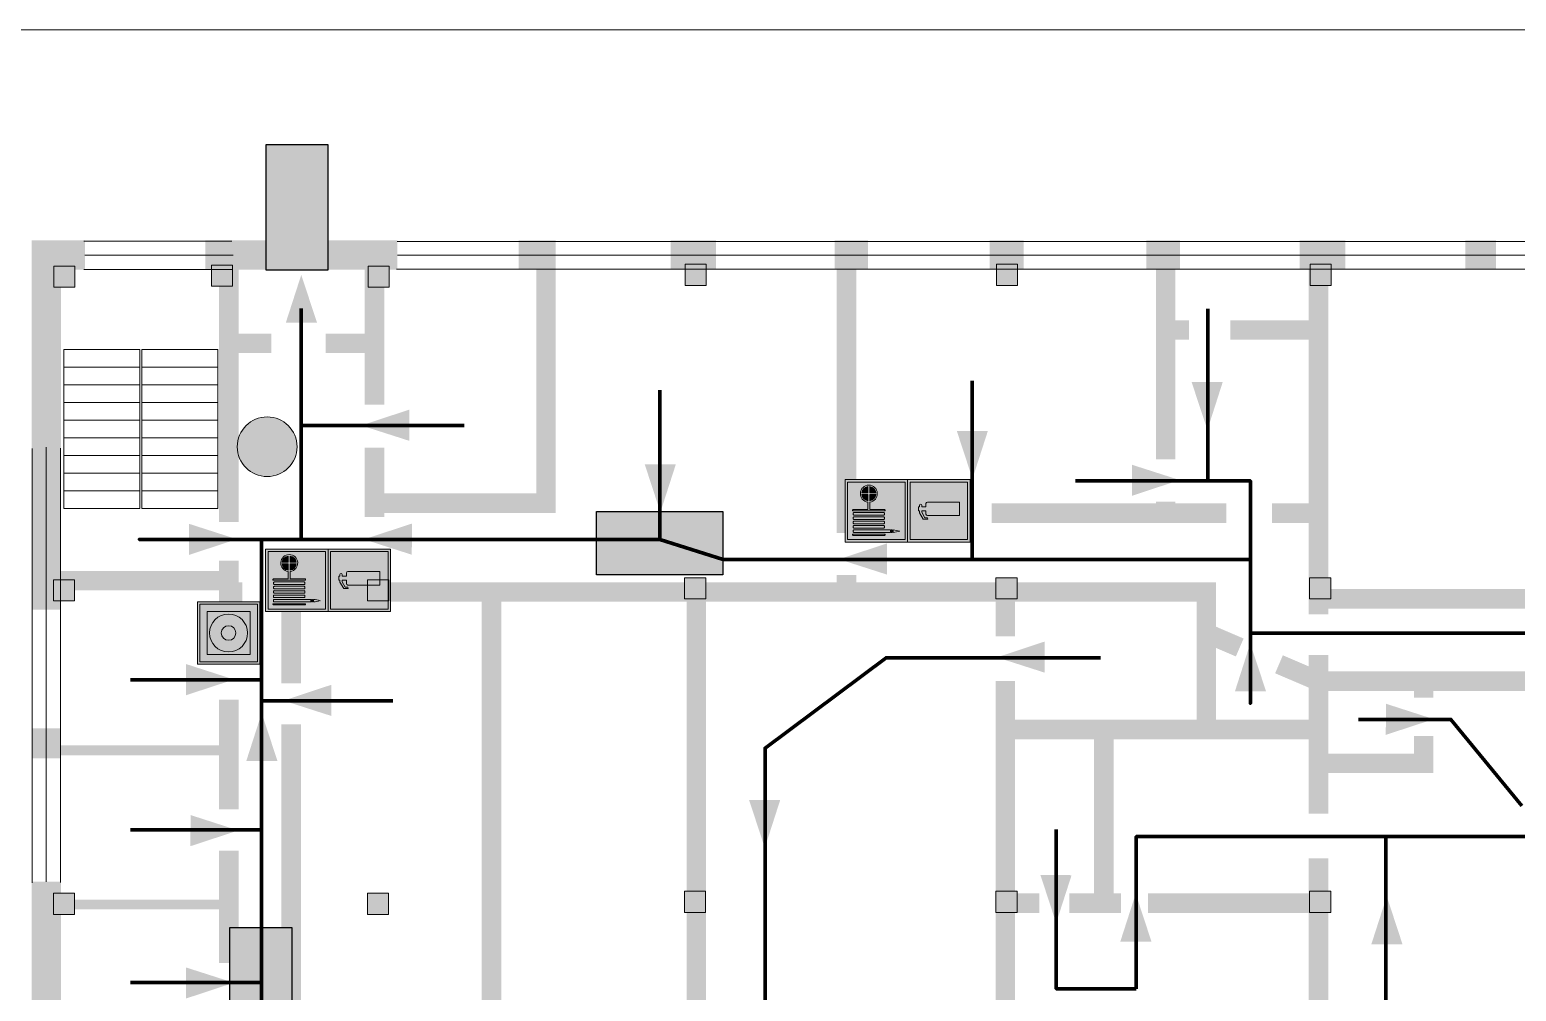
# Model space of a CAD drawing. Header units: millimetres. Extents: x 13810 to 67229, y 12374 to 21950.
# Drawn here: x 23763.9 to 23916.1, y 15632.1 to 15730.6 of the extents above; entities that cross this region are included whole.
import ezdxf

# ---------------------------------------------------------------- set-up
doc = ezdxf.new("R2010")
doc.units = ezdxf.units.MM
doc.layers.add('План_Штампы', color=7, linetype='Continuous')

# ---------------------------------------------------------------- blocks, each defined once
blk = doc.blocks.new('A$C32E8229D')
at = {"true_color": 0xffffff}
blk.add_hatch(color=7, dxfattribs=at).paths.add_polyline_path([(0, 0), (0, -8), (16, -8), (16, 0)])
h = blk.add_hatch(color=126)
h.paths.add_polyline_path([(0.2, -0.2), (15.8, -0.2), (15.8, -7.8), (0.2, -7.8)])
h.paths.add_polyline_path([(13.49, -2.05), (12.08, -2.05), (11.37, -2.63, 0.162397), (11.29, -2.84), (11.29, -3.63), (10.35, -3.63), (10.35, -4.05), (11.68, -4.05), (11.68, -3.48), (12.26, -4.28), (11.29, -5.1), (11.29, -6.78), (11.85, -6.78), (11.85, -5.44), (12.8, -4.64), (12.8, -5.94), (14.46, -5.94), (14.46, -5.39), (13.45, -5.39), (13.45, -3.97), (12.46, -2.59), (13.15, -2.59), (13.69, -3.34), (14.18, -3)], flags=16)
h.paths.add_polyline_path([(10.74, -1.82, 1), (11.8, -1.82, 1)], flags=16)
h.paths.add_polyline_path([(9.39, -3.59), (5.99, -3.59), (6.56, -3.03), (5.91, -3.03), (5.1, -3.83), (5.91, -4.64), (6.56, -4.64), (5.99, -4.09), (9.39, -4.09)], flags=16)
h.paths.add_polyline_path([(4.29, -1.08), (1.72, -1.08), (1.72, -6.6), (4.29, -6.6)], flags=16)
at = {"color": 126}
blk.add_lwpolyline([(16, -8), (0, -8), (0, 0), (16, 0)], close=True, dxfattribs=at)
blk = doc.blocks.new('A$C54414219')
at = {"true_color": 0xffffff}
h = blk.add_hatch(color=7, dxfattribs=at)
h.paths.add_polyline_path([(2.39, -9.45), (2.39, -18.3), (11.23, -18.3), (11.23, -9.45)], flags=0)
h.paths.add_polyline_path([(10.71, -13.87, -1), (2.92, -13.87, -1)], flags=0)
h.paths.add_polyline_path([(8.3, -13.87, -1), (5.33, -13.87, -1)], flags=0)
h.paths.add_polyline_path([(0.41, -7.47), (0.41, -20.27), (13.21, -20.27), (13.21, -7.47)])
h.paths.add_polyline_path([(0.92, -19.77), (12.71, -19.77), (12.71, -7.98), (0.92, -7.98)], flags=16)
h.paths.add_polyline_path([(11.23, -9.45), (11.23, -18.3), (2.39, -18.3), (2.39, -9.45)], flags=0)
at = {"lineweight": 5}
h = blk.add_hatch(color=242, dxfattribs=at)
h.paths.add_polyline_path([(12.71, -7.98), (0.92, -7.98), (0.92, -19.77), (12.71, -19.77)])
h.paths.add_polyline_path([(11.23, -18.3), (2.39, -18.3), (2.39, -9.45), (11.23, -9.45)], flags=16)
h.paths.add_polyline_path([(10.71, -13.87, -1), (2.92, -13.87, -1)], flags=0)
h.paths.add_polyline_path([(8.3, -13.87, -1), (5.33, -13.87, -1)], flags=0)
at = {"true_color": 0xffffff}
h = blk.add_hatch(color=7, dxfattribs=at)
h.paths.add_polyline_path([(2.39, -9.45), (2.39, -18.3), (11.23, -18.3), (11.23, -9.45)])
h.paths.add_polyline_path([(10.71, -13.87, -1), (2.92, -13.87, -1)], flags=16)
h.paths.add_polyline_path([(8.3, -13.87, -1), (5.33, -13.87, -1)], flags=0)
at = {"lineweight": 5}
h = blk.add_hatch(color=242, dxfattribs=at)
h.paths.add_polyline_path([(2.92, -13.87, 1), (10.71, -13.87, 1)])
h.paths.add_polyline_path([(8.3, -13.87, -1), (5.33, -13.87, -1)], flags=16)
at = {"color": 242, "lineweight": 5}
for p, q in [((0.41, -20.27), (0.41, -7.47)), ((0.41, -7.47), (13.21, -7.47)), ((0.41, -7.47), (13.21, -7.47)), ((13.21, -20.27), (13.21, -7.47)), ((0.41, -20.27), (13.21, -20.27))]:
    blk.add_line(p, q, dxfattribs=at)
for points in [[(0.92, -7.98), (12.71, -7.98), (12.71, -19.77), (0.92, -19.77)], [(2.39, -9.45), (11.23, -9.45), (11.23, -18.3), (2.39, -18.3)]]:
    blk.add_lwpolyline(points, close=True, dxfattribs=at)
for radius in [3.89, 1.49]:
    blk.add_circle((6.81, -13.87), radius, dxfattribs=at)
blk = doc.blocks.new('A$C7B8C2D5B')
at = {"lineweight": 0}
h = blk.add_hatch(color=5, dxfattribs=at)
h.dxf.hatch_style = 1
h.paths.add_polyline_path([(1.397, -3.024, 1), (-2.112, -3.024, 1)])
at = {"color": 5, "lineweight": 0}
blk.add_circle((-0.358, -3.024), 1.755, dxfattribs=at)
blk = doc.blocks.new('A$C7B4425F7')
at = {"true_color": 0xffffff}
blk.add_hatch(color=7, dxfattribs=at).paths.add_polyline_path([(0, 0), (-16, 0), (-16, -8), (0, -8)])
h = blk.add_hatch(color=126)
h.paths.add_polyline_path([(-0.2, -0.2), (-15.8, -0.2), (-15.8, -7.8), (-0.2, -7.8)])
h.paths.add_polyline_path([(-11.76, -2.03), (-11.76, -3.66), (-11.17, -3.66, -0.568275), (-11.17, -6.18), (-12.58, -6.18), (-12.58, -2.03)], flags=16)
h.paths.add_polyline_path([(-13.33, -4.12, -0.495768), (-13.59, -6.18), (-15.03, -6.18), (-15.03, -2.03), (-13.59, -2.03, -0.487973)], flags=16)
h.paths.add_polyline_path([(-10.25, -2.03), (-9.48, -2.03), (-9.48, -6.18), (-10.25, -6.18)], flags=16)
h.paths.add_polyline_path([(-13.84, -3.69), (-14.24, -3.69), (-14.24, -3.03), (-13.9, -3.03, -0.692621)], flags=0)
h.paths.add_polyline_path([(-9.15, -2.03), (-8.4, -2.03), (-8.04, -3.07), (-7.68, -2.03), (-6.93, -2.03), (-7.64, -4.1), (-6.93, -6.18), (-7.68, -6.18), (-8.04, -5.14), (-8.4, -6.18), (-9.15, -6.18), (-8.44, -4.1)], flags=16)
h.paths.add_polyline_path([(-11.76, -4.46), (-11.42, -4.46, -0.692621), (-11.36, -5.12), (-11.76, -5.12)], flags=0)
h.paths.add_polyline_path([(-13.9, -5.2), (-14.24, -5.2), (-14.24, -4.55), (-13.84, -4.55, -0.708038)], flags=0)
edge = h.paths.add_edge_path(flags=16)
edge.add_ellipse((-5.51, -4.08), major_axis=(0, 2.05), ratio=0.586184, start_angle=0, end_angle=360)
edge = h.paths.add_edge_path(flags=0)
edge.add_ellipse((-5.51, -4.08), major_axis=(0, 1.14), ratio=0.454828, start_angle=0, end_angle=360)
h.paths.add_polyline_path([(-4.13, -4.96, 0.377264), (-3.48, -4.52, 0.0555), (-3.16, -2.03), (-1.66, -2.03), (-1.66, -4.96), (-0.96, -4.96), (-0.96, -7.01), (-1.75, -7.01), (-1.75, -6.18), (-3.3, -6.18), (-3.3, -7.02), (-4.13, -7.02)], flags=16)
h.paths.add_polyline_path([(-2.73, -2.91), (-2.28, -2.91), (-2.28, -4.96), (-3.05, -4.96, 0.079136)], flags=0)
at = {"color": 126}
blk.add_lwpolyline([(-16, -8), (0, -8), (0, 0), (-16, 0)], close=True, dxfattribs=at)
blk = doc.blocks.new('A$C3AD82952')
at = {"true_color": 0xf5f5ff}
h = blk.add_hatch(color=7, dxfattribs=at)
h.dxf.hatch_style = 1
h.paths.add_polyline_path([(8.21, 8.73, 0.414214), (7.89, 9.05), (7.22, 9.05), (7.22, 9.92), (7.59, 9.92, 1), (7.57, 10.36), (7.22, 10.36), (7.22, 10.6), (6.43, 10.6), (6.43, 10.36), (6.01, 10.36), (4.74, 9.59), (4.74, 8.69), (4.98, 8.73), (4.98, 9.26), (6.12, 9.91), (6.43, 9.91), (6.43, 9.05), (5.76, 9.05, 0.414214), (5.44, 8.73), (5.44, 2.2), (8.21, 2.2)], flags=0)
h.paths.add_polyline_path([(12.8, 12.8), (0, 12.8), (0, 0), (12.8, 0)])
h.paths.add_polyline_path([(0.51, 12.29), (12.29, 12.29), (12.29, 0.51), (0.51, 0.51)], flags=16)
h.paths.add_polyline_path([(4.74, 9.59), (6.01, 10.36), (6.43, 10.36), (6.43, 10.6), (7.22, 10.6), (7.22, 10.36), (7.59, 10.36, -0.94586), (7.59, 9.92), (7.22, 9.92), (7.22, 9.05), (7.89, 9.05, -0.414214), (8.21, 8.73), (8.21, 2.2), (5.44, 2.2), (5.44, 8.73, -0.414214), (5.76, 9.05), (6.43, 9.05), (6.43, 9.91), (6.12, 9.91), (4.98, 9.26), (4.98, 8.73), (4.74, 8.69)], flags=0)
h = blk.add_hatch(color=242)
h.dxf.hatch_style = 1
h.paths.add_polyline_path([(12.29, 12.29), (0.51, 12.29), (0.51, 0.51), (12.29, 0.51)])
h.paths.add_polyline_path([(4.74, 8.69), (4.74, 9.59), (6.01, 10.36), (6.43, 10.36), (6.43, 10.6), (7.22, 10.6), (7.22, 10.36), (7.59, 10.36, -0.94586), (7.59, 9.92), (7.22, 9.92), (7.22, 9.05), (7.89, 9.05, -0.414214), (8.21, 8.73), (8.21, 2.2), (5.44, 2.2), (5.44, 8.73, -0.414214), (5.76, 9.05), (6.43, 9.05), (6.43, 9.91), (6.12, 9.91), (4.98, 9.26), (4.98, 8.73)], flags=16)
h = blk.add_hatch(color=7, dxfattribs=at)
h.dxf.hatch_style = 1
h.paths.add_polyline_path([(8.21, 8.73, 0.414214), (7.89, 9.05), (7.22, 9.05), (7.22, 9.92), (7.59, 9.92, 1), (7.57, 10.36), (7.22, 10.36), (7.22, 10.6), (6.43, 10.6), (6.43, 10.36), (6.01, 10.36), (4.74, 9.59), (4.74, 8.69), (4.98, 8.73), (4.98, 9.26), (6.12, 9.91), (6.43, 9.91), (6.43, 9.05), (5.76, 9.05, 0.414214), (5.44, 8.73), (5.44, 2.2), (8.21, 2.2)])
at = {"color": 242, "lineweight": 5}
for p, q in [((0, 0), (0, 12.8)), ((0, 12.8), (12.8, 12.8)), ((12.8, 0), (12.8, 12.8)), ((6.01, 10.36), (4.74, 9.59)), ((4.74, 9.59), (4.74, 8.69)), ((4.98, 9.26), (6.12, 9.91)), ((4.98, 8.73), (4.98, 9.26)), ((6.01, 10.36), (6.43, 10.36)), ((6.12, 9.91), (6.43, 9.91)), ((7.22, 10.6), (6.43, 10.6)), ((6.43, 10.6), (6.43, 10.36)), ((6.43, 9.91), (6.43, 9.05)), ((7.22, 10.36), (7.22, 10.6)), ((7.59, 10.36), (7.22, 10.36)), ((7.22, 9.05), (7.22, 9.92)), ((7.59, 9.92), (7.22, 9.92)), ((4.74, 8.69), (4.98, 8.73)), ((5.44, 2.2), (5.44, 8.73)), ((5.76, 9.05), (6.43, 9.05)), ((7.89, 9.05), (7.22, 9.05)), ((8.21, 2.2), (8.21, 8.73)), ((0, 0), (12.8, 0)), ((5.44, 2.2), (8.21, 2.2))]:
    blk.add_line(p, q, dxfattribs=at)
blk.add_lwpolyline([(0.51, 12.29), (12.29, 12.29), (12.29, 0.51), (0.51, 0.51)], close=True, dxfattribs=at)
for centre, radius, start, end in [((7.58, 10.14), 0.223, 273.1875, 86.8125), ((5.76, 8.73), 0.32, 90, 180), ((7.89, 8.73), 0.32, 0, 90)]:
    blk.add_arc(centre, radius, start, end, dxfattribs=at)
blk = doc.blocks.new('A$C37112FD5')
at = {"true_color": 0xf5f5ff}
h = blk.add_hatch(color=7, dxfattribs=at)
h.dxf.hatch_style = 1
h.paths.add_polyline_path([(12.8, -7.4), (0, -7.4), (0, -20.2), (12.8, -20.2)])
h.paths.add_polyline_path([(12.29, -7.91), (12.29, -19.69), (0.51, -19.69), (0.51, -7.91)], flags=16)
h.paths.add_polyline_path([(4.98, -9.04, -0.42597), (5.17, -9.22), (5.17, -12.25), (5.17, -15.29, -0.432244), (4.98, -15.47), (4.83, -15.47, -0.42597), (4.64, -15.29), (4.64, -12.25), (4.64, -9.22, -0.432244), (4.83, -9.04)], flags=0)
h.paths.add_polyline_path([(4.28, -9.22), (4.28, -12.25), (4.28, -15.29, -0.432244), (4.09, -15.47), (3.94, -15.47, -0.42597), (3.75, -15.29), (3.75, -12.25), (3.75, -9.22, -0.432244), (3.94, -9.04), (4.09, -9.04, -0.42597)], flags=0)
h.paths.add_polyline_path([(5.72, -9.04), (5.87, -9.04, -0.42597), (6.06, -9.22), (6.06, -12.25), (6.06, -15.29, -0.432244), (5.87, -15.47), (5.72, -15.47, -0.42597), (5.53, -15.29), (5.53, -12.25), (5.53, -9.22, -0.432244)], flags=0)
h.paths.add_polyline_path([(6.42, -8.9), (6.5, -8.9, -0.42597), (6.69, -9.08), (6.69, -12.03), (8.21, -12.03, -15.824349), (8.21, -12.47), (6.69, -12.47), (6.69, -15.42, -0.432244), (6.5, -15.6), (6.42, -15.6)], flags=0)
h.paths.add_polyline_path([(3.39, -9.22), (3.39, -12.25), (3.39, -15.29, -0.432244), (3.2, -15.47), (3.05, -15.47, -0.42597), (2.85, -15.29), (2.85, -12.25), (2.85, -9.22, -0.432244), (3.05, -9.04), (3.2, -9.04, -0.42597)], flags=0)
h.paths.add_polyline_path([(2.5, -9.22), (2.5, -16.71), (1.96, -16.71), (1.96, -9.22, -0.432244), (2.15, -9.04), (2.31, -9.04, -0.42597)], flags=0)
h.paths.add_polyline_path([(1.61, -8.9), (1.61, -15.6), (1.57, -15.6, -0.42597), (1.37, -15.42), (1.37, -12.03), (1.37, -9.09, -0.432244), (1.57, -8.9)], flags=0)
h.paths.add_polyline_path([(9.76, -10.81), (9.76, -12.03), (8.49, -12.03, -0.336371)], flags=0)
h.paths.add_polyline_path([(8.49, -12.47), (9.76, -12.47), (9.76, -13.7, -0.336371)], flags=0)
h.paths.add_polyline_path([(10.11, -10.81, -0.336371), (11.38, -12.03), (10.11, -12.03)], flags=0)
h.paths.add_polyline_path([(10.11, -12.47), (11.38, -12.47, -0.336371), (10.11, -13.7)], flags=0)
h.paths.add_polyline_path([(2.5, -16.84), (2.5, -17.05), (1.97, -17.05), (1.97, -16.84)], flags=0)
h.paths.add_polyline_path([(2.5, -17.24, -0.033778), (2.24, -18.6, -0.033778), (1.97, -17.24)], flags=0)
h = blk.add_hatch(color=242)
h.dxf.hatch_style = 1
h.paths.add_polyline_path([(12.29, -7.91), (0.51, -7.91), (0.51, -19.69), (12.29, -19.69)])
h.paths.add_polyline_path([(6.42, -15.6), (6.42, -8.9), (6.5, -8.9, -0.42597), (6.69, -9.08), (6.69, -12.03), (8.21, -12.03, -15.824349), (8.21, -12.47), (6.69, -12.47), (6.69, -15.42, -0.432244), (6.5, -15.6)], flags=16)
h.paths.add_polyline_path([(5.87, -15.47), (5.72, -15.47, -0.42597), (5.53, -15.29), (5.53, -12.25), (5.53, -9.22, -0.432244), (5.72, -9.04), (5.87, -9.04, -0.42597), (6.06, -9.22), (6.06, -12.25), (6.06, -15.29, -0.432244)], flags=16)
h.paths.add_polyline_path([(4.98, -15.47), (4.83, -15.47, -0.42597), (4.64, -15.29), (4.64, -12.25), (4.64, -9.22, -0.432244), (4.83, -9.04), (4.98, -9.04, -0.42597), (5.17, -9.22), (5.17, -12.25), (5.17, -15.29, -0.432244)], flags=16)
h.paths.add_polyline_path([(4.09, -15.47), (3.94, -15.47, -0.42597), (3.75, -15.29), (3.75, -12.25), (3.75, -9.22, -0.432244), (3.94, -9.04), (4.09, -9.04, -0.42597), (4.28, -9.22), (4.28, -12.25), (4.28, -15.29, -0.432244)], flags=16)
h.paths.add_polyline_path([(3.2, -15.47), (3.05, -15.47, -0.42597), (2.85, -15.29), (2.85, -12.25), (2.85, -9.22, -0.432244), (3.05, -9.04), (3.2, -9.04, -0.42597), (3.39, -9.22), (3.39, -12.25), (3.39, -15.29, -0.432244)], flags=16)
h.paths.add_polyline_path([(2.5, -17.05), (1.97, -17.05), (1.97, -16.84), (2.5, -16.84)], flags=16)
h.paths.add_polyline_path([(2.5, -17.24, -0.033778), (2.24, -18.6, -0.033778), (1.97, -17.24)], flags=16)
h.paths.add_polyline_path([(2.5, -16.71), (1.96, -16.71), (1.96, -9.22, -0.432244), (2.15, -9.04), (2.31, -9.04, -0.42597), (2.5, -9.22)], flags=16)
h.paths.add_polyline_path([(1.61, -15.6), (1.57, -15.6, -0.42597), (1.37, -15.42), (1.37, -12.03), (1.37, -9.09, -0.432244), (1.57, -8.9), (1.61, -8.9)], flags=16)
h.paths.add_polyline_path([(8.49, -12.47), (9.76, -12.47), (9.76, -13.7, -0.336371)], flags=0)
h.paths.add_polyline_path([(10.11, -13.7), (10.11, -12.47), (11.38, -12.47, -0.336371)], flags=0)
h.paths.add_polyline_path([(8.49, -12.03, -0.336371), (9.76, -10.81), (9.76, -12.03)], flags=0)
h.paths.add_polyline_path([(10.11, -12.03), (10.11, -10.81, -0.336371), (11.38, -12.03)], flags=0)
h = blk.add_hatch(color=7, dxfattribs=at)
h.dxf.hatch_style = 1
h.paths.add_polyline_path([(1.61, -8.9), (1.57, -8.9, 0.432244), (1.37, -9.09), (1.37, -12.03), (1.37, -15.42, 0.42597), (1.57, -15.6), (1.61, -15.6)])
h.paths.add_polyline_path([(2.5, -9.22, 0.42597), (2.31, -9.04), (2.15, -9.04, 0.432244), (1.96, -9.22), (1.96, -16.71), (2.5, -16.71)])
h.paths.add_polyline_path([(2.5, -16.84), (1.97, -16.84), (1.97, -17.05), (2.5, -17.05)])
h.paths.add_polyline_path([(2.5, -17.24), (1.97, -17.24, 0.033778), (2.24, -18.6, 0.033778)])
h.paths.add_polyline_path([(3.39, -12.25), (3.39, -9.22, 0.42597), (3.2, -9.04), (3.05, -9.04, 0.432244), (2.85, -9.22), (2.85, -12.25), (2.85, -15.29, 0.42597), (3.05, -15.47), (3.2, -15.47, 0.432244), (3.39, -15.29)])
h.paths.add_polyline_path([(4.28, -12.25), (4.28, -9.22, 0.42597), (4.09, -9.04), (3.94, -9.04, 0.432244), (3.75, -9.22), (3.75, -12.25), (3.75, -15.29, 0.42597), (3.94, -15.47), (4.09, -15.47, 0.432244), (4.28, -15.29)])
h.paths.add_polyline_path([(5.17, -12.25), (5.17, -9.22, 0.42597), (4.98, -9.04), (4.83, -9.04, 0.432244), (4.64, -9.22), (4.64, -12.25), (4.64, -15.29, 0.42597), (4.83, -15.47), (4.98, -15.47, 0.432244), (5.17, -15.29)])
h.paths.add_polyline_path([(6.06, -12.25), (6.06, -9.22, 0.42597), (5.87, -9.04), (5.72, -9.04, 0.432244), (5.53, -9.22), (5.53, -12.25), (5.53, -15.29, 0.42597), (5.72, -15.47), (5.87, -15.47, 0.432244), (6.06, -15.29)])
h.paths.add_polyline_path([(6.69, -12.47), (8.21, -12.47, 15.824349), (8.21, -12.03), (6.69, -12.03), (6.69, -9.08, 0.42597), (6.5, -8.9), (6.42, -8.9), (6.42, -15.6), (6.5, -15.6, 0.432244), (6.69, -15.42)])
h.paths.add_polyline_path([(8.49, -12.47), (9.76, -12.47), (9.76, -13.7, -0.336371)], flags=16)
h.paths.add_polyline_path([(8.49, -12.03, -0.336371), (9.76, -10.81), (9.76, -12.03)], flags=16)
h.paths.add_polyline_path([(10.11, -12.47), (11.38, -12.47, -0.336371), (10.11, -13.7)], flags=16)
h.paths.add_polyline_path([(10.11, -12.03), (10.11, -10.81, -0.336371), (11.38, -12.03)], flags=16)
h = blk.add_hatch(color=242)
h.dxf.hatch_style = 1
h.paths.add_polyline_path([(9.76, -10.81, 0.336371), (8.49, -12.03), (9.76, -12.03)])
h.paths.add_polyline_path([(10.11, -10.81), (10.11, -12.03), (11.38, -12.03, 0.336371)])
h.paths.add_polyline_path([(11.38, -12.47), (10.11, -12.47), (10.11, -13.7, 0.336371)])
h.paths.add_polyline_path([(9.76, -12.47), (8.49, -12.47, 0.336371), (9.76, -13.7)])
at = {"color": 242, "lineweight": 5}
for p, q in [((0, -20.2), (0, -7.4)), ((0, -7.4), (12.8, -7.4)), ((1.37, -12.03), (1.37, -9.08)), ((1.57, -8.9), (1.61, -8.9)), ((1.61, -8.9), (1.61, -15.6)), ((2.15, -9.04), (2.31, -9.04)), ((3.05, -9.04), (3.2, -9.04)), ((3.94, -9.04), (4.09, -9.04)), ((4.83, -9.04), (4.98, -9.04)), ((5.72, -9.04), (5.87, -9.04)), ((6.42, -8.9), (6.42, -15.6)), ((6.5, -8.9), (6.42, -8.9)), ((6.69, -12.03), (6.69, -9.08)), ((12.8, -20.2), (12.8, -7.4)), ((1.37, -12.03), (1.37, -15.42)), ((1.96, -16.71), (1.96, -9.22)), ((2.5, -16.71), (2.5, -9.22)), ((2.85, -12.25), (2.85, -9.22)), ((3.39, -12.25), (3.39, -9.22)), ((3.75, -12.25), (3.75, -9.22)), ((4.28, -12.25), (4.28, -9.22)), ((4.64, -12.25), (4.64, -9.22)), ((5.17, -12.25), (5.17, -9.22)), ((5.53, -12.25), (5.53, -9.22)), ((6.06, -12.25), (6.06, -9.22)), ((8.21, -12.03), (6.69, -12.03)), ((9.76, -12.03), (8.49, -12.03)), ((9.76, -10.81), (9.76, -12.03)), ((10.11, -10.81), (10.11, -12.03)), ((11.38, -12.03), (10.11, -12.03)), ((2.85, -12.25), (2.85, -15.29)), ((3.39, -12.25), (3.39, -15.29)), ((3.75, -12.25), (3.75, -15.29)), ((4.28, -12.25), (4.28, -15.29)), ((4.64, -12.25), (4.64, -15.29)), ((5.17, -12.25), (5.17, -15.29)), ((5.53, -12.25), (5.53, -15.29)), ((6.06, -12.25), (6.06, -15.29)), ((8.21, -12.47), (6.69, -12.47)), ((6.69, -12.47), (6.69, -15.42)), ((9.76, -12.47), (8.49, -12.47)), ((9.76, -12.47), (9.76, -13.7)), ((11.38, -12.47), (10.11, -12.47)), ((10.11, -12.47), (10.11, -13.7)), ((1.57, -15.6), (1.61, -15.6)), ((1.96, -16.71), (2.5, -16.71)), ((1.97, -16.84), (2.5, -16.84)), ((1.97, -17.05), (1.97, -16.84)), ((2.5, -17.05), (1.97, -17.05)), ((1.97, -17.24), (2.5, -17.24)), ((2.5, -16.84), (2.5, -17.05)), ((3.05, -15.47), (3.2, -15.47)), ((3.94, -15.47), (4.09, -15.47)), ((4.83, -15.47), (4.98, -15.47)), ((5.72, -15.47), (5.87, -15.47)), ((6.42, -15.6), (6.5, -15.6)), ((0, -20.2), (12.8, -20.2))]:
    blk.add_line(p, q, dxfattribs=at)
blk.add_lwpolyline([(0.51, -7.91), (12.29, -7.91), (12.29, -19.69), (0.51, -19.69)], close=True, dxfattribs=at)
for centre, radius, start, end in [((1.56, -9.09), 0.182, 87.1027, 180.6071), ((2.15, -9.22), 0.182, 87.1027, 180.6071), ((2.32, -9.22), 0.182, 359.3929, 92.8973), ((3.04, -9.22), 0.182, 87.1027, 180.6071), ((3.21, -9.22), 0.182, 359.3929, 92.8973), ((3.93, -9.22), 0.182, 87.1027, 180.6071), ((4.1, -9.22), 0.182, 359.3929, 92.8973), ((4.82, -9.22), 0.182, 87.1027, 180.6071), ((4.99, -9.22), 0.182, 359.3929, 92.8973), ((5.71, -9.22), 0.182, 87.1027, 180.6071), ((5.88, -9.22), 0.182, 359.3929, 92.8973), ((6.51, -9.09), 0.182, 359.3929, 92.8973), ((9.93, -12.25), 1.74, 187.2319, 172.7681), ((9.93, -12.25), 1.46, 96.9927, 171.3585), ((9.93, -12.25), 1.46, 8.6415, 83.0073), ((9.93, -12.25), 1.46, 188.6415, 263.0073), ((9.93, -12.25), 1.46, 276.9927, 351.3585), ((1.56, -15.42), 0.182, 179.3929, 272.8973), ((12.17, -15.98), 10.27, 187.041, 194.7793), ((-7.7, -15.98), 10.27, 345.2207, 352.959), ((3.04, -15.29), 0.182, 179.3929, 272.8973), ((3.21, -15.29), 0.182, 267.1027, 0.6071), ((3.93, -15.29), 0.182, 179.3929, 272.8973), ((4.1, -15.29), 0.182, 267.1027, 0.6071), ((4.82, -15.29), 0.182, 179.3929, 272.8973), ((4.99, -15.29), 0.182, 267.1027, 0.6071), ((5.71, -15.29), 0.182, 179.3929, 272.8973), ((5.88, -15.29), 0.182, 267.1027, 0.6071), ((6.51, -15.42), 0.182, 267.1027, 0.6071)]:
    blk.add_arc(centre, radius, start, end, dxfattribs=at)

msp = doc.modelspace()

# ---------------------------------------------------------------- hatches: boundary and pattern name
at = {"lineweight": 0}
h = msp.add_hatch(color=256, dxfattribs=at)
h.dxf.hatch_style = 1
h.paths.add_polyline_path([(23768.5, 15706.4), (23766.34, 15706.4), (23766.34, 15704.25), (23768.5, 15704.25)])
h = msp.add_hatch(color=256, dxfattribs=at)
h.dxf.hatch_style = 1
h.paths.add_polyline_path([(23784.64, 15706.52), (23782.48, 15706.52), (23782.48, 15704.36), (23784.64, 15704.36)])
h = msp.add_hatch(color=256, dxfattribs=at)
h.dxf.hatch_style = 1
h.paths.add_polyline_path([(23800.67, 15706.4), (23798.52, 15706.4), (23798.52, 15704.25), (23800.67, 15704.25)])
h = msp.add_hatch(color=256, dxfattribs=at)
h.dxf.hatch_style = 1
h.paths.add_polyline_path([(23833.14, 15706.61), (23830.98, 15706.61), (23830.98, 15704.45), (23833.14, 15704.45)])
h = msp.add_hatch(color=256, dxfattribs=at)
h.dxf.hatch_style = 1
h.paths.add_polyline_path([(23865.03, 15706.61), (23862.87, 15706.61), (23862.87, 15704.45), (23865.03, 15704.45)])
h = msp.add_hatch(color=256, dxfattribs=at)
h.dxf.hatch_style = 1
h.paths.add_polyline_path([(23897.16, 15706.61), (23895, 15706.61), (23895, 15704.45), (23897.16, 15704.45)])
h = msp.add_hatch(color=256, dxfattribs=at)
h.dxf.hatch_style = 1
h.paths.add_polyline_path([(23768.46, 15674.29), (23766.3, 15674.29), (23766.3, 15672.14), (23768.46, 15672.14)])
h = msp.add_hatch(color=256, dxfattribs=at)
h.dxf.hatch_style = 1
h.paths.add_polyline_path([(23800.63, 15674.29), (23798.47, 15674.29), (23798.47, 15672.14), (23800.63, 15672.14)])
h = msp.add_hatch(color=256, dxfattribs=at)
h.dxf.hatch_style = 1
h.paths.add_polyline_path([(23833.1, 15674.5), (23830.94, 15674.5), (23830.94, 15672.34), (23833.1, 15672.34)])
h = msp.add_hatch(color=256, dxfattribs=at)
h.dxf.hatch_style = 1
h.paths.add_polyline_path([(23864.98, 15674.5), (23862.82, 15674.5), (23862.82, 15672.34), (23864.98, 15672.34)])
h = msp.add_hatch(color=256, dxfattribs=at)
h.dxf.hatch_style = 1
h.paths.add_polyline_path([(23897.11, 15674.5), (23894.95, 15674.5), (23894.95, 15672.34), (23897.11, 15672.34)])
h = msp.add_hatch(color=256, dxfattribs=at)
h.dxf.hatch_style = 1
h.paths.add_polyline_path([(23768.45, 15642.18), (23766.29, 15642.18), (23766.29, 15640.02), (23768.45, 15640.02)])
h = msp.add_hatch(color=256, dxfattribs=at)
h.dxf.hatch_style = 1
h.paths.add_polyline_path([(23800.62, 15642.18), (23798.47, 15642.18), (23798.47, 15640.02), (23800.62, 15640.02)])
h = msp.add_hatch(color=256, dxfattribs=at)
h.dxf.hatch_style = 1
h.paths.add_polyline_path([(23833.09, 15642.39), (23830.93, 15642.39), (23830.93, 15640.23), (23833.09, 15640.23)])
h = msp.add_hatch(color=256, dxfattribs=at)
h.dxf.hatch_style = 1
h.paths.add_polyline_path([(23864.98, 15642.39), (23862.82, 15642.39), (23862.82, 15640.23), (23864.98, 15640.23)])
h = msp.add_hatch(color=256, dxfattribs=at)
h.dxf.hatch_style = 1
h.paths.add_polyline_path([(23897.11, 15642.39), (23894.95, 15642.39), (23894.95, 15640.23), (23897.11, 15640.23)])

# ---------------------------------------------------------------- linework, layer by layer
at = {"color": 126, "lineweight": 0, "true_color": 0x008754}
msp.add_lwpolyline([(23537.02, 15730.63), (24137.02, 15730.63), (24137.02, 15335.63), (23537.02, 15335.63)], close=True, dxfattribs=at)
at = {"lineweight": 0}
for points, const_width in [([(23765.56, 15671.24), (23765.56, 15707.55), (23769.52, 15707.55)], 3), ([(23781.84, 15707.55), (23788.28, 15707.55)], 3), ([(23784.27, 15680.2), (23784.27, 15707.5), (23784.27, 15698.52), (23788.6, 15698.52)], 2), ([(23793.93, 15707.55), (23801.53, 15707.55)], 3), ([(23794.17, 15698.52), (23799.17, 15698.52), (23799.17, 15707.7), (23799.17, 15692.24)], 2), ([(23799.17, 15682.15), (23816.74, 15682.15), (23816.74, 15707.33)], 2), ([(23813.93, 15707.55), (23817.72, 15707.55)], 3), ([(23829.5, 15707.55), (23834.15, 15707.55)], 3), ([(23846.32, 15707.55), (23849.71, 15707.55)], 3), ([(23862.17, 15707.55), (23865.67, 15707.55)], 3), ([(23878.23, 15707.55), (23881.68, 15707.55)], 3), ([(23893.92, 15707.55), (23898.59, 15707.55)], 3), ([(23895.85, 15670.74), (23895.85, 15707.73)], 2), ([(23910.91, 15707.55), (23914.04, 15707.55)], 3), ([(23847.51, 15706.75), (23847.51, 15679.1)], 2), ([(23880.2, 15686.64), (23880.2, 15707.04), (23880.2, 15699.88), (23882.61, 15699.88)], 2), ([(23895.85, 15699.88), (23886.83, 15699.88)], 2), ([(23799.17, 15687.82), (23799.17, 15680.71)], 2), ([(23880.2, 15681.12), (23880.2, 15682.29)], 2), ([(23847.51, 15681.12), (23858.25, 15681.12)], 2), ([(23862.39, 15681.12), (23886.43, 15681.12)], 2), ([(23895.85, 15681.12), (23891.11, 15681.12)], 2), ([(23784.27, 15673.04), (23784.27, 15676.25)], 2), ([(23799.17, 15676.37), (23799.17, 15673.04)], 2), ([(23784.27, 15674.21), (23765.56, 15674.21)], 2), ([(23847.51, 15673.04), (23847.51, 15674.8)], 2), ([(23784.27, 15666.14), (23784.27, 15673.04), (23785.64, 15673.04)], 2), ([(23789.39, 15673.04), (23871.56, 15673.04)], 2), ([(23790.65, 15673.04), (23790.65, 15663.68)], 2), ([(23797.24, 15577.35), (23811.17, 15577.35), (23811.17, 15673.04)], 2), ([(23832.14, 15672.75), (23832.14, 15608.81), (23819.68, 15608.81)], 2), ([(23863.78, 15668.49), (23863.78, 15672.85)], 2), ([(23870.22, 15673.04), (23884.37, 15673.04), (23884.37, 15658.97), (23895.85, 15658.97), (23895.85, 15666.6)], 2), ([(23895.85, 15672.34), (23920.53, 15672.34)], 2), ([(23884.37, 15668.83), (23887.79, 15667.36)], 2), ([(23891.81, 15665.64), (23895.85, 15663.91)], 2), ([(23884.37, 15658.97), (23863.78, 15658.97), (23863.78, 15663.93)], 2), ([(23895.85, 15663.91), (23960.1, 15663.91)], 2), ([(23906.63, 15663.91), (23906.63, 15662.23)], 2), ([(23784.27, 15650.8), (23784.27, 15662.02)], 2), ([(23765.56, 15655.99), (23765.56, 15659.07)], 3), ([(23790.65, 15659.49), (23790.65, 15614.72)], 2), ([(23863.78, 15658.97), (23863.78, 15583.36)], 2), ([(23873.87, 15641.18), (23873.87, 15658.97)], 2), ([(23895.85, 15658.97), (23895.85, 15650.33)], 2), ([(23906.63, 15658.31), (23906.63, 15655.49), (23895.85, 15655.49)], 2), ([(23765.56, 15656.83), (23784.27, 15656.83)], 1), ([(23784.27, 15635.06), (23784.27, 15646.55)], 2), ([(23895.85, 15645.75), (23895.85, 15599.47)], 2), ([(23765.56, 15618.93), (23765.56, 15643.36)], 3), ([(23784.27, 15641.04), (23765.56, 15641.04)], 1), ([(23863.78, 15641.18), (23867.27, 15641.18)], 2), ([(23870.34, 15641.18), (23875.64, 15641.18)], 2), ([(23878.4, 15641.18), (23894.46, 15641.18)], 2), ([(23893.5, 15641.18), (23895.7, 15641.18)], 2)]:
    msp.add_lwpolyline(points, dxfattribs=dict(at, const_width=const_width))
for points in [[(23769.4, 15708.98), (23784.58, 15708.98)], [(23801.49, 15708.96), (23992.44, 15708.96)], [(23769.52, 15707.55), (23784.7, 15707.55)], [(23801.53, 15707.55), (23992.48, 15707.55)], [(23769.4, 15706.09), (23784.58, 15706.09)], [(23801.43, 15706.11), (23992.39, 15706.11)], [(23764.12, 15643.24), (23764.12, 15687.75)], [(23765.56, 15643.36), (23765.56, 15687.87)], [(23767.01, 15643.29), (23767.01, 15687.79)]]:
    msp.add_lwpolyline(points, dxfattribs=at)
for points in [[(23766.34, 15706.4), (23768.5, 15706.4), (23768.5, 15704.25), (23766.34, 15704.25)], [(23782.48, 15706.52), (23784.64, 15706.52), (23784.64, 15704.36), (23782.48, 15704.36)], [(23798.52, 15706.4), (23800.67, 15706.4), (23800.67, 15704.25), (23798.52, 15704.25)], [(23830.98, 15706.61), (23833.14, 15706.61), (23833.14, 15704.45), (23830.98, 15704.45)], [(23862.87, 15706.61), (23865.03, 15706.61), (23865.03, 15704.45), (23862.87, 15704.45)], [(23895, 15706.61), (23897.16, 15706.61), (23897.16, 15704.45), (23895, 15704.45)], [(23767.36, 15696.06), (23775.13, 15696.06), (23775.13, 15697.88), (23767.36, 15697.88)], [(23775.35, 15696.06), (23783.12, 15696.06), (23783.12, 15697.88), (23775.35, 15697.88)], [(23767.36, 15694.25), (23775.13, 15694.25), (23775.13, 15696.06), (23767.36, 15696.06)], [(23775.35, 15694.25), (23783.12, 15694.25), (23783.12, 15696.06), (23775.35, 15696.06)], [(23767.36, 15692.44), (23775.13, 15692.44), (23775.13, 15694.25), (23767.36, 15694.25)], [(23775.35, 15692.44), (23783.12, 15692.44), (23783.12, 15694.25), (23775.35, 15694.25)], [(23767.36, 15690.63), (23775.13, 15690.63), (23775.13, 15692.44), (23767.36, 15692.44)], [(23775.35, 15690.63), (23783.12, 15690.63), (23783.12, 15692.44), (23775.35, 15692.44)], [(23767.36, 15688.82), (23775.13, 15688.82), (23775.13, 15690.63), (23767.36, 15690.63)], [(23775.35, 15688.82), (23783.12, 15688.82), (23783.12, 15690.63), (23775.35, 15690.63)], [(23767.36, 15687.01), (23775.13, 15687.01), (23775.13, 15688.82), (23767.36, 15688.82)], [(23775.35, 15687.01), (23783.12, 15687.01), (23783.12, 15688.82), (23775.35, 15688.82)], [(23767.36, 15685.2), (23775.13, 15685.2), (23775.13, 15687.01), (23767.36, 15687.01)], [(23775.35, 15685.2), (23783.12, 15685.2), (23783.12, 15687.01), (23775.35, 15687.01)], [(23767.36, 15683.39), (23775.13, 15683.39), (23775.13, 15685.2), (23767.36, 15685.2)], [(23775.35, 15683.39), (23783.12, 15683.39), (23783.12, 15685.2), (23775.35, 15685.2)], [(23767.36, 15681.58), (23775.13, 15681.58), (23775.13, 15683.39), (23767.36, 15683.39)], [(23775.35, 15681.58), (23783.12, 15681.58), (23783.12, 15683.39), (23775.35, 15683.39)], [(23766.3, 15674.29), (23768.46, 15674.29), (23768.46, 15672.14), (23766.3, 15672.14)], [(23798.47, 15674.29), (23800.63, 15674.29), (23800.63, 15672.14), (23798.47, 15672.14)], [(23830.94, 15674.5), (23833.1, 15674.5), (23833.1, 15672.34), (23830.94, 15672.34)], [(23862.82, 15674.5), (23864.98, 15674.5), (23864.98, 15672.34), (23862.82, 15672.34)], [(23894.95, 15674.5), (23897.11, 15674.5), (23897.11, 15672.34), (23894.95, 15672.34)], [(23766.29, 15642.18), (23768.45, 15642.18), (23768.45, 15640.02), (23766.29, 15640.02)], [(23798.47, 15642.18), (23800.62, 15642.18), (23800.62, 15640.02), (23798.47, 15640.02)], [(23830.93, 15642.39), (23833.09, 15642.39), (23833.09, 15640.23), (23830.93, 15640.23)], [(23862.82, 15642.39), (23864.98, 15642.39), (23864.98, 15640.23), (23862.82, 15640.23)], [(23894.95, 15642.39), (23897.11, 15642.39), (23897.11, 15640.23), (23894.95, 15640.23)]]:
    msp.add_lwpolyline(points, close=True, dxfattribs=at)
at = {"color": 126, "lineweight": 100, "true_color": 0x008754}
for points in [[(23791.68, 15702.07), (23791.68, 15678.43)], [(23884.52, 15702.06), (23884.52, 15684.42)], [(23860.4, 15676.38), (23860.4, 15694.68)], [(23828.41, 15678.43), (23828.41, 15693.72)], [(23791.68, 15690.1), (23808.37, 15690.1)], [(23719.06, 15609.17), (23719.06, 15605.4), (23728.9, 15605.4), (23728.9, 15580.67), (23708.42, 15580.67), (23787.62, 15580.67), (23787.62, 15678.43), (23775.08, 15678.43), (23828.41, 15678.43), (23834.89, 15676.38), (23888.88, 15676.38), (23888.88, 15684.42), (23870.96, 15684.42)], [(23888.88, 15676.38), (23888.88, 15661.63), (23888.88, 15668.84), (23980.73, 15668.84), (23980.73, 15634.8), (23987.89, 15634.8)], [(23839.18, 15657.06), (23851.57, 15666.31), (23873.53, 15666.31)], [(23873.53, 15666.31), (23873.53, 15666.31)], [(23787.62, 15664.04), (23774.18, 15664.04)], [(23801.05, 15661.89), (23787.62, 15661.89)], [(23899.94, 15659.99), (23909.41, 15659.99), (23916.68, 15651.13)], [(23839.18, 15657.06), (23839.18, 15657.06), (23839.18, 15593.06), (23817.68, 15593.06), (23817.68, 15624.05)], [(23787.62, 15648.67), (23774.18, 15648.67)], [(23877.2, 15632.41), (23869, 15632.41), (23869, 15648.71)], [(23902.74, 15597.58), (23902.74, 15648), (23877.2, 15648), (23877.2, 15632.41)], [(23902.74, 15648), (23980.73, 15648)], [(23787.62, 15633.04), (23774.18, 15633.04)]]:
    msp.add_lwpolyline(points, dxfattribs=at)
at = {"layer": 'План_Штампы', "color": 126, "true_color": 0x008754}
for points in [[(23793.29, 15700.63), (23790.1, 15700.64), (23791.68, 15705.53)], [(23882.86, 15694.55), (23886.05, 15694.55), (23884.48, 15689.65)], [(23802.73, 15691.72), (23802.73, 15688.53), (23797.83, 15690.1)], [(23858.81, 15689.55), (23862, 15689.55), (23860.42, 15684.65)], [(23826.85, 15686.13), (23830.04, 15686.12), (23828.46, 15681.22)], [(23876.74, 15682.89), (23876.74, 15686.08), (23881.64, 15684.51)], [(23780.17, 15676.84), (23780.18, 15680.03), (23785.08, 15678.45)], [(23803.01, 15680.05), (23803, 15676.86), (23798.1, 15678.44)], [(23851.66, 15678.02), (23851.65, 15674.83), (23846.76, 15676.4)], [(23867.82, 15667.97), (23867.82, 15664.78), (23862.92, 15666.35)], [(23890.49, 15662.86), (23887.3, 15662.87), (23888.87, 15667.77)], [(23779.88, 15662.47), (23779.89, 15665.66), (23784.79, 15664.08)], [(23794.76, 15663.54), (23794.75, 15660.35), (23789.86, 15661.92)], [(23902.75, 15658.41), (23902.76, 15661.6), (23907.66, 15660.02)], [(23789.24, 15655.74), (23786.05, 15655.74), (23787.63, 15660.64)], [(23837.54, 15651.75), (23840.73, 15651.74), (23839.15, 15646.84)], [(23780.33, 15647.01), (23780.34, 15650.2), (23785.23, 15648.62)], [(23867.38, 15644.05), (23870.57, 15644.04), (23868.99, 15639.14)], [(23878.75, 15637.24), (23875.56, 15637.24), (23877.14, 15642.14)], [(23904.46, 15636.96), (23901.27, 15636.97), (23902.85, 15641.87)], [(23779.86, 15631.4), (23779.87, 15634.59), (23784.77, 15633.02)]]:
    msp.add_solid(points, dxfattribs=at)

# ---------------------------------------------------------------- block references
for name, p, xscale, yscale, zscale in [('A$C7B8C2D5B', (23788.81, 15693.19), 1.741935482621193, 1.741935482621193, 1.741935482621193), ('A$C54414219', (23780.83, 15675.78), 0.5, 0.5, 0.5)]:
    msp.add_blockref(name, p, dxfattribs=dict(xscale=xscale, yscale=yscale, zscale=zscale))
at = {"rotation": 90}
for name, p, xscale, yscale, zscale in [('A$C37112FD5', (23843.68, 15678.15), 0.4999987203627825, 0.4999987203627825, 0.4999987203627825), ('A$C3AD82952', (23860.18, 15678.15), 0.5, 0.5, 0.5), ('A$C37112FD5', (23784.32, 15671.04), 0.4999987203627825, 0.4999987203627825, 0.4999987203627825), ('A$C3AD82952', (23800.82, 15671.04), 0.5, 0.5, 0.5)]:
    msp.add_blockref(name, p, dxfattribs=dict(at, xscale=xscale, yscale=yscale, zscale=zscale))
at = {"layer": 'План_Штампы', "xscale": 0.8, "yscale": 0.8, "zscale": 0.8, "rotation": 90}
msp.add_blockref('A$C7B4425F7', (23788.04, 15718.84), dxfattribs=at)
at = {"layer": 'План_Штампы', "color": 126, "true_color": 0x008754}
for p, xscale, yscale, zscale, rotation in [((23821.9, 15681.29), 0.8100087101568005, 0.8100087101568005, 0.8100087101568005, 359.9978653237144), ((23784.33, 15638.63), -0.8, 0.8, 0.8, 90)]:
    msp.add_blockref('A$C32E8229D', p, dxfattribs=dict(at, xscale=xscale, yscale=yscale, zscale=zscale, rotation=rotation))

doc.saveas('drawing.dxf')
